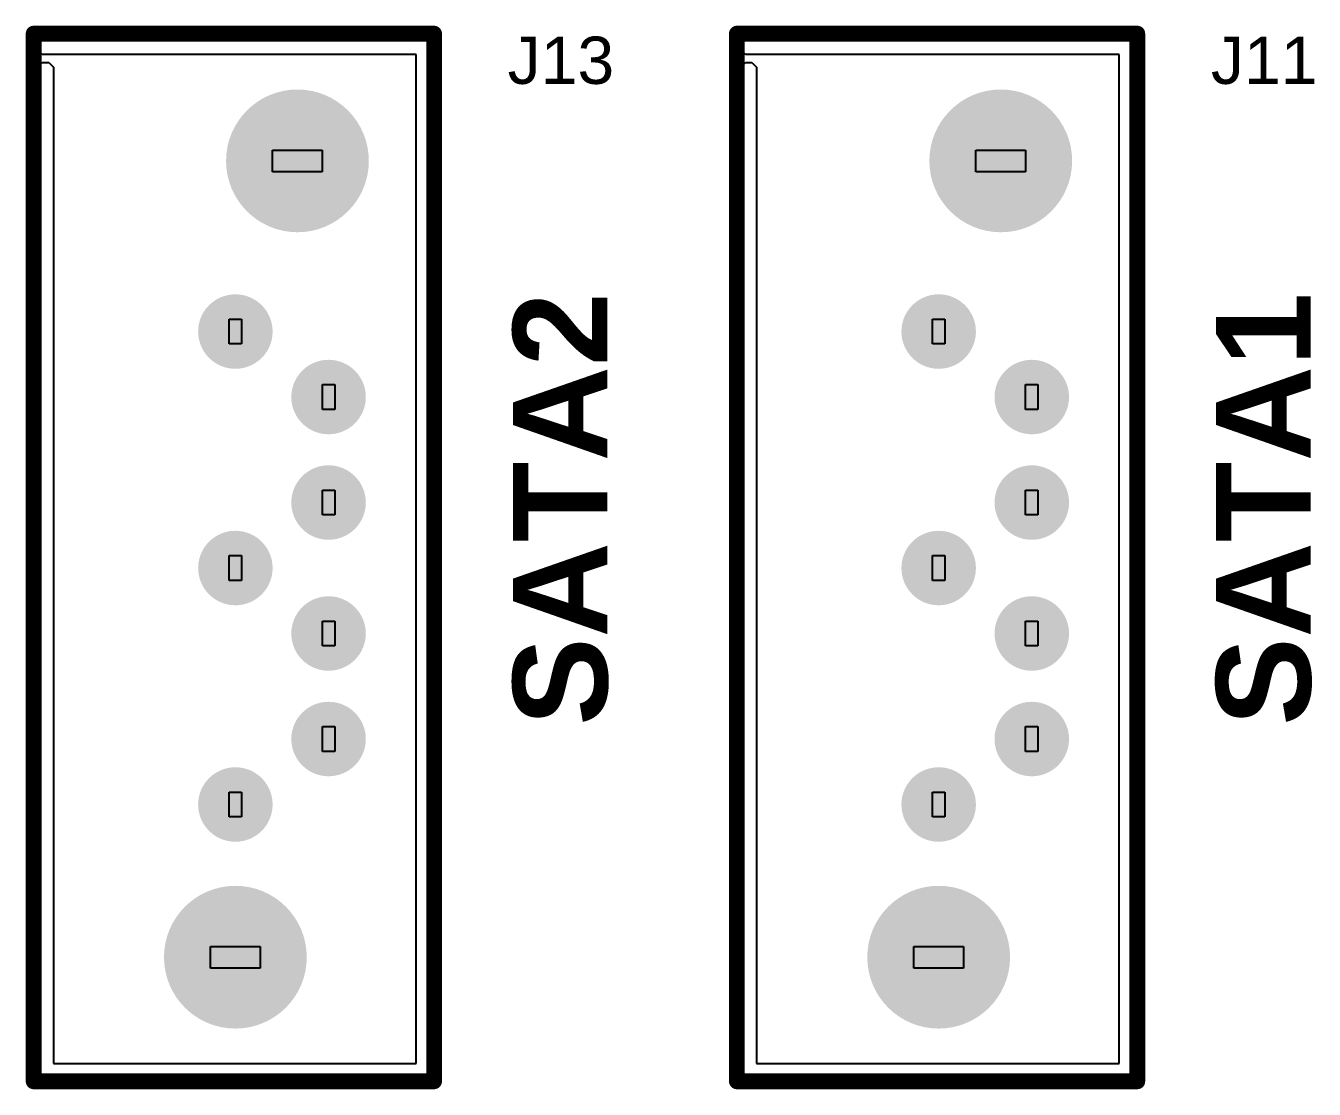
# Model space of a CAD drawing. Header units: inches. Extents: x -7 to 179, y 0 to 152.
# Drawn here: x 23.68 to 44.44, y 79.51 to 96.64 of the extents above; entities that cross this region are included whole.
import ezdxf

# ---------------------------------------------------------------- set-up
doc = ezdxf.new("R2010")
doc.units = ezdxf.units.IN
for name, color, linetype in [('BOT', 5, 'Continuous'), ('Bottom Solder', 6, 'Continuous'), ('Mechanical 15', 56, 'Continuous'), ('Mechanical 6', 56, 'Continuous'), ('Multi-Layer', 9, 'Continuous'), ('Pad Holes', 156, 'Continuous'), ('TOP', 1, 'Continuous'), ('Top Overlay', 2, 'Continuous'), ('Top Solder', 216, 'Continuous')]:
    doc.layers.add(name, color=color, linetype=linetype)
doc.styles.add('Arial', font='', dxfattribs={"height": 0.2})
doc.styles.add('Arial_Bold', font='', dxfattribs={"height": 0.2})
doc.styles.get('Arial').set_extended_font_data('Arial')
doc.styles.get('Arial_Bold').set_extended_font_data('Arial', bold=True)

msp = doc.modelspace()

# ---------------------------------------------------------------- hatches: boundary and pattern name
at = {"layer": 'BOT'}
h = msp.add_hatch(color=5, dxfattribs=at)
edge = h.paths.add_edge_path()
edge.add_arc((28.059, 94.467), 1.1, 0, 360)
h = msp.add_hatch(color=5, dxfattribs=at)
edge = h.paths.add_edge_path()
edge.add_arc((39.388, 94.467), 1.1, 0, 360)
h = msp.add_hatch(color=5, dxfattribs=at)
edge = h.paths.add_edge_path()
edge.add_arc((27.059, 91.717), 0.55, 0, 360)
h = msp.add_hatch(color=5, dxfattribs=at)
edge = h.paths.add_edge_path()
edge.add_arc((38.388, 91.717), 0.55, 0, 360)
h = msp.add_hatch(color=5, dxfattribs=at)
edge = h.paths.add_edge_path()
edge.add_arc((28.56, 90.662), 0.55, 0, 360)
h = msp.add_hatch(color=5, dxfattribs=at)
edge = h.paths.add_edge_path()
edge.add_arc((39.888, 90.662), 0.55, 0, 360)
h = msp.add_hatch(color=5, dxfattribs=at)
edge = h.paths.add_edge_path()
edge.add_arc((28.56, 88.962), 0.55, 0, 360)
h = msp.add_hatch(color=5, dxfattribs=at)
edge = h.paths.add_edge_path()
edge.add_arc((39.888, 88.962), 0.55, 0, 360)
h = msp.add_hatch(color=5, dxfattribs=at)
edge = h.paths.add_edge_path()
edge.add_arc((27.059, 87.907), 0.55, 0, 360)
h = msp.add_hatch(color=5, dxfattribs=at)
edge = h.paths.add_edge_path()
edge.add_arc((38.388, 87.907), 0.55, 0, 360)
h = msp.add_hatch(color=5, dxfattribs=at)
edge = h.paths.add_edge_path()
edge.add_arc((28.56, 86.852), 0.55, 0, 360)
h = msp.add_hatch(color=5, dxfattribs=at)
edge = h.paths.add_edge_path()
edge.add_arc((39.888, 86.852), 0.55, 0, 360)
h = msp.add_hatch(color=5, dxfattribs=at)
edge = h.paths.add_edge_path()
edge.add_arc((28.56, 85.152), 0.55, 0, 360)
h = msp.add_hatch(color=5, dxfattribs=at)
edge = h.paths.add_edge_path()
edge.add_arc((39.888, 85.152), 0.55, 0, 360)
h = msp.add_hatch(color=5, dxfattribs=at)
edge = h.paths.add_edge_path()
edge.add_arc((27.059, 84.097), 0.55, 0, 360)
h = msp.add_hatch(color=5, dxfattribs=at)
edge = h.paths.add_edge_path()
edge.add_arc((38.388, 84.097), 0.55, 0, 360)
h = msp.add_hatch(color=5, dxfattribs=at)
edge = h.paths.add_edge_path()
edge.add_arc((27.059, 81.637), 1.1, 0, 360)
h = msp.add_hatch(color=5, dxfattribs=at)
edge = h.paths.add_edge_path()
edge.add_arc((38.388, 81.637), 1.1, 0, 360)
at = {"layer": 'Bottom Solder'}
h = msp.add_hatch(color=6, dxfattribs=at)
edge = h.paths.add_edge_path()
edge.add_arc((28.059, 94.467), 1.15, 0, 360)
h = msp.add_hatch(color=6, dxfattribs=at)
edge = h.paths.add_edge_path()
edge.add_arc((39.388, 94.467), 1.15, 0, 360)
h = msp.add_hatch(color=6, dxfattribs=at)
edge = h.paths.add_edge_path()
edge.add_arc((27.059, 91.717), 0.6, 0, 360)
h = msp.add_hatch(color=6, dxfattribs=at)
edge = h.paths.add_edge_path()
edge.add_arc((38.388, 91.717), 0.6, 0, 360)
h = msp.add_hatch(color=6, dxfattribs=at)
edge = h.paths.add_edge_path()
edge.add_arc((28.56, 90.662), 0.6, 0, 360)
h = msp.add_hatch(color=6, dxfattribs=at)
edge = h.paths.add_edge_path()
edge.add_arc((39.888, 90.662), 0.6, 0, 360)
h = msp.add_hatch(color=6, dxfattribs=at)
edge = h.paths.add_edge_path()
edge.add_arc((28.56, 88.962), 0.6, 0, 360)
h = msp.add_hatch(color=6, dxfattribs=at)
edge = h.paths.add_edge_path()
edge.add_arc((39.888, 88.962), 0.6, 0, 360)
h = msp.add_hatch(color=6, dxfattribs=at)
edge = h.paths.add_edge_path()
edge.add_arc((27.059, 87.907), 0.6, 0, 360)
h = msp.add_hatch(color=6, dxfattribs=at)
edge = h.paths.add_edge_path()
edge.add_arc((38.388, 87.907), 0.6, 0, 360)
h = msp.add_hatch(color=6, dxfattribs=at)
edge = h.paths.add_edge_path()
edge.add_arc((28.56, 86.852), 0.6, 0, 360)
h = msp.add_hatch(color=6, dxfattribs=at)
edge = h.paths.add_edge_path()
edge.add_arc((39.888, 86.852), 0.6, 0, 360)
h = msp.add_hatch(color=6, dxfattribs=at)
edge = h.paths.add_edge_path()
edge.add_arc((28.56, 85.152), 0.6, 0, 360)
h = msp.add_hatch(color=6, dxfattribs=at)
edge = h.paths.add_edge_path()
edge.add_arc((39.888, 85.152), 0.6, 0, 360)
h = msp.add_hatch(color=6, dxfattribs=at)
edge = h.paths.add_edge_path()
edge.add_arc((27.059, 84.097), 0.6, 0, 360)
h = msp.add_hatch(color=6, dxfattribs=at)
edge = h.paths.add_edge_path()
edge.add_arc((38.388, 84.097), 0.6, 0, 360)
h = msp.add_hatch(color=6, dxfattribs=at)
edge = h.paths.add_edge_path()
edge.add_arc((27.059, 81.637), 1.15, 0, 360)
h = msp.add_hatch(color=6, dxfattribs=at)
edge = h.paths.add_edge_path()
edge.add_arc((38.388, 81.637), 1.15, 0, 360)
at = {"layer": 'Multi-Layer'}
h = msp.add_hatch(color=9, dxfattribs=at)
edge = h.paths.add_edge_path()
edge.add_arc((28.059, 94.467), 1.1, 0, 360)
h = msp.add_hatch(color=9, dxfattribs=at)
edge = h.paths.add_edge_path()
edge.add_arc((39.388, 94.467), 1.1, 0, 360)
h = msp.add_hatch(color=9, dxfattribs=at)
edge = h.paths.add_edge_path()
edge.add_arc((27.059, 91.717), 0.55, 0, 360)
h = msp.add_hatch(color=9, dxfattribs=at)
edge = h.paths.add_edge_path()
edge.add_arc((38.388, 91.717), 0.55, 0, 360)
h = msp.add_hatch(color=9, dxfattribs=at)
edge = h.paths.add_edge_path()
edge.add_arc((28.56, 90.662), 0.55, 0, 360)
h = msp.add_hatch(color=9, dxfattribs=at)
edge = h.paths.add_edge_path()
edge.add_arc((39.888, 90.662), 0.55, 0, 360)
h = msp.add_hatch(color=9, dxfattribs=at)
edge = h.paths.add_edge_path()
edge.add_arc((28.56, 88.962), 0.55, 0, 360)
h = msp.add_hatch(color=9, dxfattribs=at)
edge = h.paths.add_edge_path()
edge.add_arc((39.888, 88.962), 0.55, 0, 360)
h = msp.add_hatch(color=9, dxfattribs=at)
edge = h.paths.add_edge_path()
edge.add_arc((27.059, 87.907), 0.55, 0, 360)
h = msp.add_hatch(color=9, dxfattribs=at)
edge = h.paths.add_edge_path()
edge.add_arc((38.388, 87.907), 0.55, 0, 360)
h = msp.add_hatch(color=9, dxfattribs=at)
edge = h.paths.add_edge_path()
edge.add_arc((28.56, 86.852), 0.55, 0, 360)
h = msp.add_hatch(color=9, dxfattribs=at)
edge = h.paths.add_edge_path()
edge.add_arc((39.888, 86.852), 0.55, 0, 360)
h = msp.add_hatch(color=9, dxfattribs=at)
edge = h.paths.add_edge_path()
edge.add_arc((28.56, 85.152), 0.55, 0, 360)
h = msp.add_hatch(color=9, dxfattribs=at)
edge = h.paths.add_edge_path()
edge.add_arc((39.888, 85.152), 0.55, 0, 360)
h = msp.add_hatch(color=9, dxfattribs=at)
edge = h.paths.add_edge_path()
edge.add_arc((27.059, 84.097), 0.55, 0, 360)
h = msp.add_hatch(color=9, dxfattribs=at)
edge = h.paths.add_edge_path()
edge.add_arc((38.388, 84.097), 0.55, 0, 360)
h = msp.add_hatch(color=9, dxfattribs=at)
edge = h.paths.add_edge_path()
edge.add_arc((27.059, 81.637), 1.1, 0, 360)
h = msp.add_hatch(color=9, dxfattribs=at)
edge = h.paths.add_edge_path()
edge.add_arc((38.388, 81.637), 1.1, 0, 360)
at = {"layer": 'Pad Holes'}
h = msp.add_hatch(color=7, dxfattribs=at)
edge = h.paths.add_edge_path()
edge.add_arc((28.059, 94.467), 0.7, 0, 360)
h = msp.add_hatch(color=7, dxfattribs=at)
edge = h.paths.add_edge_path()
edge.add_arc((39.388, 94.467), 0.7, 0, 360)
h = msp.add_hatch(color=7, dxfattribs=at)
edge = h.paths.add_edge_path()
edge.add_arc((27.059, 91.717), 0.35, 0, 360)
h = msp.add_hatch(color=7, dxfattribs=at)
edge = h.paths.add_edge_path()
edge.add_arc((38.388, 91.717), 0.35, 0, 360)
h = msp.add_hatch(color=7, dxfattribs=at)
edge = h.paths.add_edge_path()
edge.add_arc((28.56, 90.662), 0.35, 0, 360)
h = msp.add_hatch(color=7, dxfattribs=at)
edge = h.paths.add_edge_path()
edge.add_arc((39.888, 90.662), 0.35, 0, 360)
h = msp.add_hatch(color=7, dxfattribs=at)
edge = h.paths.add_edge_path()
edge.add_arc((28.56, 88.962), 0.35, 0, 360)
h = msp.add_hatch(color=7, dxfattribs=at)
edge = h.paths.add_edge_path()
edge.add_arc((39.888, 88.962), 0.35, 0, 360)
h = msp.add_hatch(color=7, dxfattribs=at)
edge = h.paths.add_edge_path()
edge.add_arc((27.059, 87.907), 0.35, 0, 360)
h = msp.add_hatch(color=7, dxfattribs=at)
edge = h.paths.add_edge_path()
edge.add_arc((38.388, 87.907), 0.35, 0, 360)
h = msp.add_hatch(color=7, dxfattribs=at)
edge = h.paths.add_edge_path()
edge.add_arc((28.56, 86.852), 0.35, 0, 360)
h = msp.add_hatch(color=7, dxfattribs=at)
edge = h.paths.add_edge_path()
edge.add_arc((39.888, 86.852), 0.35, 0, 360)
h = msp.add_hatch(color=7, dxfattribs=at)
edge = h.paths.add_edge_path()
edge.add_arc((28.56, 85.152), 0.35, 0, 360)
h = msp.add_hatch(color=7, dxfattribs=at)
edge = h.paths.add_edge_path()
edge.add_arc((39.888, 85.152), 0.35, 0, 360)
h = msp.add_hatch(color=7, dxfattribs=at)
edge = h.paths.add_edge_path()
edge.add_arc((27.059, 84.097), 0.35, 0, 360)
h = msp.add_hatch(color=7, dxfattribs=at)
edge = h.paths.add_edge_path()
edge.add_arc((38.388, 84.097), 0.35, 0, 360)
h = msp.add_hatch(color=7, dxfattribs=at)
edge = h.paths.add_edge_path()
edge.add_arc((27.059, 81.637), 0.7, 0, 360)
h = msp.add_hatch(color=7, dxfattribs=at)
edge = h.paths.add_edge_path()
edge.add_arc((38.388, 81.637), 0.7, 0, 360)
at = {"layer": 'TOP'}
h = msp.add_hatch(color=1, dxfattribs=at)
edge = h.paths.add_edge_path()
edge.add_arc((28.059, 94.467), 1.1, 0, 360)
h = msp.add_hatch(color=1, dxfattribs=at)
edge = h.paths.add_edge_path()
edge.add_arc((39.388, 94.467), 1.1, 0, 360)
h = msp.add_hatch(color=1, dxfattribs=at)
edge = h.paths.add_edge_path()
edge.add_arc((27.059, 91.717), 0.55, 0, 360)
h = msp.add_hatch(color=1, dxfattribs=at)
edge = h.paths.add_edge_path()
edge.add_arc((38.388, 91.717), 0.55, 0, 360)
h = msp.add_hatch(color=1, dxfattribs=at)
edge = h.paths.add_edge_path()
edge.add_arc((28.56, 90.662), 0.55, 0, 360)
h = msp.add_hatch(color=1, dxfattribs=at)
edge = h.paths.add_edge_path()
edge.add_arc((39.888, 90.662), 0.55, 0, 360)
h = msp.add_hatch(color=1, dxfattribs=at)
edge = h.paths.add_edge_path()
edge.add_arc((28.56, 88.962), 0.55, 0, 360)
h = msp.add_hatch(color=1, dxfattribs=at)
edge = h.paths.add_edge_path()
edge.add_arc((39.888, 88.962), 0.55, 0, 360)
h = msp.add_hatch(color=1, dxfattribs=at)
edge = h.paths.add_edge_path()
edge.add_arc((27.059, 87.907), 0.55, 0, 360)
h = msp.add_hatch(color=1, dxfattribs=at)
edge = h.paths.add_edge_path()
edge.add_arc((38.388, 87.907), 0.55, 0, 360)
h = msp.add_hatch(color=1, dxfattribs=at)
edge = h.paths.add_edge_path()
edge.add_arc((28.56, 86.852), 0.55, 0, 360)
h = msp.add_hatch(color=1, dxfattribs=at)
edge = h.paths.add_edge_path()
edge.add_arc((39.888, 86.852), 0.55, 0, 360)
h = msp.add_hatch(color=1, dxfattribs=at)
edge = h.paths.add_edge_path()
edge.add_arc((28.56, 85.152), 0.55, 0, 360)
h = msp.add_hatch(color=1, dxfattribs=at)
edge = h.paths.add_edge_path()
edge.add_arc((39.888, 85.152), 0.55, 0, 360)
h = msp.add_hatch(color=1, dxfattribs=at)
edge = h.paths.add_edge_path()
edge.add_arc((27.059, 84.097), 0.55, 0, 360)
h = msp.add_hatch(color=1, dxfattribs=at)
edge = h.paths.add_edge_path()
edge.add_arc((38.388, 84.097), 0.55, 0, 360)
h = msp.add_hatch(color=1, dxfattribs=at)
edge = h.paths.add_edge_path()
edge.add_arc((27.059, 81.637), 1.1, 0, 360)
h = msp.add_hatch(color=1, dxfattribs=at)
edge = h.paths.add_edge_path()
edge.add_arc((38.388, 81.637), 1.1, 0, 360)
at = {"layer": 'Top Solder'}
h = msp.add_hatch(color=216, dxfattribs=at)
edge = h.paths.add_edge_path()
edge.add_arc((28.059, 94.467), 1.15, 0, 360)
h = msp.add_hatch(color=216, dxfattribs=at)
edge = h.paths.add_edge_path()
edge.add_arc((39.388, 94.467), 1.15, 0, 360)
h = msp.add_hatch(color=216, dxfattribs=at)
edge = h.paths.add_edge_path()
edge.add_arc((27.059, 91.717), 0.6, 0, 360)
h = msp.add_hatch(color=216, dxfattribs=at)
edge = h.paths.add_edge_path()
edge.add_arc((38.388, 91.717), 0.6, 0, 360)
h = msp.add_hatch(color=216, dxfattribs=at)
edge = h.paths.add_edge_path()
edge.add_arc((28.56, 90.662), 0.6, 0, 360)
h = msp.add_hatch(color=216, dxfattribs=at)
edge = h.paths.add_edge_path()
edge.add_arc((39.888, 90.662), 0.6, 0, 360)
h = msp.add_hatch(color=216, dxfattribs=at)
edge = h.paths.add_edge_path()
edge.add_arc((28.56, 88.962), 0.6, 0, 360)
h = msp.add_hatch(color=216, dxfattribs=at)
edge = h.paths.add_edge_path()
edge.add_arc((39.888, 88.962), 0.6, 0, 360)
h = msp.add_hatch(color=216, dxfattribs=at)
edge = h.paths.add_edge_path()
edge.add_arc((27.059, 87.907), 0.6, 0, 360)
h = msp.add_hatch(color=216, dxfattribs=at)
edge = h.paths.add_edge_path()
edge.add_arc((38.388, 87.907), 0.6, 0, 360)
h = msp.add_hatch(color=216, dxfattribs=at)
edge = h.paths.add_edge_path()
edge.add_arc((28.56, 86.852), 0.6, 0, 360)
h = msp.add_hatch(color=216, dxfattribs=at)
edge = h.paths.add_edge_path()
edge.add_arc((39.888, 86.852), 0.6, 0, 360)
h = msp.add_hatch(color=216, dxfattribs=at)
edge = h.paths.add_edge_path()
edge.add_arc((28.56, 85.152), 0.6, 0, 360)
h = msp.add_hatch(color=216, dxfattribs=at)
edge = h.paths.add_edge_path()
edge.add_arc((39.888, 85.152), 0.6, 0, 360)
h = msp.add_hatch(color=216, dxfattribs=at)
edge = h.paths.add_edge_path()
edge.add_arc((27.059, 84.097), 0.6, 0, 360)
h = msp.add_hatch(color=216, dxfattribs=at)
edge = h.paths.add_edge_path()
edge.add_arc((38.388, 84.097), 0.6, 0, 360)
h = msp.add_hatch(color=216, dxfattribs=at)
edge = h.paths.add_edge_path()
edge.add_arc((27.059, 81.637), 1.15, 0, 360)
h = msp.add_hatch(color=216, dxfattribs=at)
edge = h.paths.add_edge_path()
edge.add_arc((38.388, 81.637), 1.15, 0, 360)

# ---------------------------------------------------------------- linework, layer by layer
at = {"layer": 'Mechanical 15'}
for p, q in [((27.659, 94.292), (27.659, 94.642)), ((27.659, 94.642), (28.459, 94.642)), ((28.459, 94.642), (28.459, 94.642)), ((28.459, 94.642), (28.459, 94.292)), ((38.988, 94.292), (38.988, 94.642)), ((38.988, 94.642), (39.788, 94.642)), ((39.788, 94.642), (39.788, 94.642)), ((39.788, 94.642), (39.788, 94.292)), ((28.459, 94.292), (27.659, 94.292)), ((39.788, 94.292), (38.988, 94.292)), ((26.959, 91.517), (26.959, 91.917)), ((26.959, 91.917), (27.159, 91.917)), ((27.159, 91.917), (27.159, 91.917)), ((27.159, 91.917), (27.159, 91.517)), ((38.288, 91.517), (38.288, 91.917)), ((38.288, 91.917), (38.488, 91.917)), ((38.488, 91.917), (38.488, 91.917)), ((38.488, 91.917), (38.488, 91.517)), ((27.159, 91.517), (26.959, 91.517)), ((38.488, 91.517), (38.288, 91.517)), ((28.46, 90.462), (28.46, 90.862)), ((28.46, 90.862), (28.66, 90.862)), ((28.66, 90.862), (28.66, 90.862)), ((28.66, 90.862), (28.66, 90.462)), ((39.788, 90.462), (39.788, 90.862)), ((39.788, 90.862), (39.988, 90.862)), ((39.988, 90.862), (39.988, 90.862)), ((39.988, 90.862), (39.988, 90.462)), ((28.66, 90.462), (28.46, 90.462)), ((39.988, 90.462), (39.788, 90.462)), ((28.46, 88.762), (28.46, 89.162)), ((28.46, 89.162), (28.66, 89.162)), ((28.66, 89.162), (28.66, 89.162)), ((28.66, 89.162), (28.66, 88.762)), ((39.788, 88.762), (39.788, 89.162)), ((39.788, 89.162), (39.988, 89.162)), ((39.988, 89.162), (39.988, 89.162)), ((39.988, 89.162), (39.988, 88.762)), ((28.66, 88.762), (28.46, 88.762)), ((39.988, 88.762), (39.788, 88.762)), ((26.959, 87.707), (26.959, 88.107)), ((26.959, 88.107), (27.159, 88.107)), ((27.159, 88.107), (27.159, 88.107)), ((27.159, 88.107), (27.159, 87.707)), ((38.288, 87.707), (38.288, 88.107)), ((38.288, 88.107), (38.488, 88.107)), ((38.488, 88.107), (38.488, 88.107)), ((38.488, 88.107), (38.488, 87.707)), ((27.159, 87.707), (26.959, 87.707)), ((38.488, 87.707), (38.288, 87.707)), ((28.46, 86.652), (28.46, 87.052)), ((28.46, 87.052), (28.66, 87.052)), ((28.66, 87.052), (28.66, 87.052)), ((28.66, 87.052), (28.66, 86.652)), ((39.788, 86.652), (39.788, 87.052)), ((39.788, 87.052), (39.988, 87.052)), ((39.988, 87.052), (39.988, 87.052)), ((39.988, 87.052), (39.988, 86.652)), ((28.66, 86.652), (28.46, 86.652)), ((39.988, 86.652), (39.788, 86.652)), ((28.46, 84.952), (28.46, 85.352)), ((28.46, 85.352), (28.66, 85.352)), ((28.66, 85.352), (28.66, 85.352)), ((28.66, 85.352), (28.66, 84.952)), ((39.788, 84.952), (39.788, 85.352)), ((39.788, 85.352), (39.988, 85.352)), ((39.988, 85.352), (39.988, 85.352)), ((39.988, 85.352), (39.988, 84.952)), ((28.66, 84.952), (28.46, 84.952)), ((39.988, 84.952), (39.788, 84.952)), ((26.959, 83.897), (26.959, 84.297)), ((26.959, 84.297), (27.159, 84.297)), ((27.159, 84.297), (27.159, 84.297)), ((27.159, 84.297), (27.159, 83.897)), ((38.288, 83.897), (38.288, 84.297)), ((38.288, 84.297), (38.488, 84.297)), ((38.488, 84.297), (38.488, 84.297)), ((38.488, 84.297), (38.488, 83.897)), ((27.159, 83.897), (26.959, 83.897)), ((38.488, 83.897), (38.288, 83.897)), ((26.659, 81.462), (26.659, 81.812)), ((26.659, 81.812), (27.459, 81.812)), ((27.459, 81.812), (27.459, 81.812)), ((27.459, 81.812), (27.459, 81.462)), ((37.988, 81.462), (37.988, 81.812)), ((37.988, 81.812), (38.788, 81.812)), ((38.788, 81.812), (38.788, 81.812)), ((38.788, 81.812), (38.788, 81.462)), ((27.459, 81.462), (26.659, 81.462)), ((38.788, 81.462), (37.988, 81.462)), ((23.785, 79.672), (23.75, 79.637)), ((23.75, 79.637), (23.75, 79.587)), ((23.75, 79.587), (23.785, 79.552)), ((23.81, 79.672), (23.785, 79.672)), ((23.785, 79.552), (23.81, 79.552)), ((23.834, 79.672), (23.81, 79.672)), ((23.81, 79.552), (23.81, 79.552)), ((23.81, 79.552), (23.834, 79.552)), ((23.87, 79.637), (23.834, 79.672)), ((23.834, 79.552), (23.87, 79.587)), ((23.87, 79.587), (23.87, 79.637)), ((35.113, 79.672), (35.078, 79.637)), ((35.078, 79.637), (35.078, 79.587)), ((35.078, 79.587), (35.113, 79.552)), ((35.138, 79.672), (35.113, 79.672)), ((35.113, 79.552), (35.138, 79.552)), ((35.163, 79.672), (35.138, 79.672)), ((35.138, 79.552), (35.138, 79.552)), ((35.138, 79.552), (35.163, 79.552)), ((35.198, 79.637), (35.163, 79.672)), ((35.163, 79.552), (35.198, 79.587)), ((35.198, 79.587), (35.198, 79.637))]:
    msp.add_line(p, q, dxfattribs=at)
for points in [[(23.81, 96.492, 0.0508, 0.0508, 0), (30.26, 96.492, 0.0508, 0.0508, 0)], [(23.81, 79.612, 0.0508, 0.0508, 0), (23.81, 96.492, 0.0508, 0.0508, 0)], [(30.26, 79.612, 0.0508, 0.0508, 0), (30.26, 96.492, 0.0508, 0.0508, 0)], [(35.138, 96.492, 0.0508, 0.0508, 0), (41.588, 96.492, 0.0508, 0.0508, 0)], [(35.138, 79.612, 0.0508, 0.0508, 0), (35.138, 96.492, 0.0508, 0.0508, 0)], [(41.588, 79.612, 0.0508, 0.0508, 0), (41.588, 96.492, 0.0508, 0.0508, 0)], [(23.81, 79.612, 0.0508, 0.0508, 0), (30.26, 79.612, 0.0508, 0.0508, 0)], [(35.138, 79.612, 0.0508, 0.0508, 0), (41.588, 79.612, 0.0508, 0.0508, 0)]]:
    msp.add_lwpolyline(points, format="xyseb", dxfattribs=at)
for points in [[(23.797, 96.492, 0.0254, 0.0254, 1), (23.822, 96.492, 0.0254, 0.0254, 1)], [(23.797, 96.492, 0.0254, 0.0254, 1), (23.822, 96.492, 0.0254, 0.0254, 1)], [(30.247, 96.492, 0.0254, 0.0254, 1), (30.272, 96.492, 0.0254, 0.0254, 1)], [(30.247, 96.492, 0.0254, 0.0254, 1), (30.272, 96.492, 0.0254, 0.0254, 1)], [(35.125, 96.492, 0.0254, 0.0254, 1), (35.151, 96.492, 0.0254, 0.0254, 1)], [(35.125, 96.492, 0.0254, 0.0254, 1), (35.151, 96.492, 0.0254, 0.0254, 1)], [(41.575, 96.492, 0.0254, 0.0254, 1), (41.601, 96.492, 0.0254, 0.0254, 1)], [(41.575, 96.492, 0.0254, 0.0254, 1), (41.601, 96.492, 0.0254, 0.0254, 1)], [(23.797, 79.612, 0.0254, 0.0254, 1), (23.822, 79.612, 0.0254, 0.0254, 1)], [(23.797, 79.612, 0.0254, 0.0254, 1), (23.822, 79.612, 0.0254, 0.0254, 1)], [(30.247, 79.612, 0.0254, 0.0254, 1), (30.272, 79.612, 0.0254, 0.0254, 1)], [(30.247, 79.612, 0.0254, 0.0254, 1), (30.272, 79.612, 0.0254, 0.0254, 1)], [(35.125, 79.612, 0.0254, 0.0254, 1), (35.151, 79.612, 0.0254, 0.0254, 1)], [(35.125, 79.612, 0.0254, 0.0254, 1), (35.151, 79.612, 0.0254, 0.0254, 1)], [(41.575, 79.612, 0.0254, 0.0254, 1), (41.601, 79.612, 0.0254, 0.0254, 1)], [(41.575, 79.612, 0.0254, 0.0254, 1), (41.601, 79.612, 0.0254, 0.0254, 1)]]:
    msp.add_lwpolyline(points, format="xyseb", close=True, dxfattribs=at)
at = {"layer": 'Mechanical 6'}
for p, q in [((23.873, 96.36), (23.947, 96.434)), ((23.873, 96.254), (23.873, 96.36)), ((23.947, 96.434), (24, 96.434)), ((24, 96.434), (24, 96.434)), ((24, 96.434), (30.096, 96.434)), ((30.096, 96.434), (30.121, 96.434)), ((30.121, 96.434), (30.167, 96.415)), ((30.167, 96.415), (30.203, 96.379)), ((30.203, 96.379), (30.223, 96.332)), ((30.223, 96.332), (30.223, 96.307)), ((30.223, 96.307), (30.223, 96.307)), ((30.223, 96.307), (30.223, 79.797)), ((35.201, 96.36), (35.275, 96.434)), ((35.201, 96.254), (35.201, 96.36)), ((35.275, 96.434), (35.328, 96.434)), ((35.328, 96.434), (35.328, 96.434)), ((35.328, 96.434), (41.424, 96.434)), ((41.424, 96.434), (41.449, 96.434)), ((41.449, 96.434), (41.496, 96.415)), ((41.496, 96.415), (41.532, 96.379)), ((41.532, 96.379), (41.551, 96.332)), ((41.551, 96.332), (41.551, 96.307)), ((41.551, 96.307), (41.551, 96.307)), ((41.551, 96.307), (41.551, 79.797)), ((23.947, 96.18), (23.873, 96.254)), ((24, 96.18), (23.947, 96.18)), ((29.969, 96.18), (24, 96.18)), ((29.969, 79.924), (29.969, 96.18)), ((35.275, 96.18), (35.201, 96.254)), ((35.328, 96.18), (35.275, 96.18)), ((41.297, 96.18), (35.328, 96.18)), ((41.297, 79.924), (41.297, 96.18)), ((23.873, 95.979), (23.947, 96.053)), ((23.873, 95.926), (23.873, 95.979)), ((23.873, 79.797), (23.873, 95.926)), ((23.947, 96.053), (24.052, 96.053)), ((24.052, 96.053), (24.127, 95.979)), ((24.127, 95.979), (24.127, 95.926)), ((24.127, 95.926), (24.127, 95.926)), ((24.127, 95.926), (24.127, 79.924)), ((35.201, 95.979), (35.275, 96.053)), ((35.201, 95.926), (35.201, 95.979)), ((35.201, 79.797), (35.201, 95.926)), ((35.275, 96.053), (35.381, 96.053)), ((35.381, 96.053), (35.455, 95.979)), ((35.455, 95.979), (35.455, 95.926)), ((35.455, 95.926), (35.455, 95.926)), ((35.455, 95.926), (35.455, 79.924)), ((24.127, 79.924), (29.969, 79.924)), ((35.455, 79.924), (41.297, 79.924)), ((23.873, 79.772), (23.873, 79.797)), ((23.873, 79.797), (23.873, 79.797)), ((23.892, 79.725), (23.873, 79.772)), ((23.928, 79.689), (23.892, 79.725)), ((30.203, 79.725), (30.167, 79.689)), ((30.223, 79.772), (30.203, 79.725)), ((30.223, 79.797), (30.223, 79.772)), ((35.201, 79.772), (35.201, 79.797)), ((35.201, 79.797), (35.201, 79.797)), ((35.22, 79.725), (35.201, 79.772)), ((35.256, 79.689), (35.22, 79.725)), ((41.532, 79.725), (41.496, 79.689)), ((41.551, 79.772), (41.532, 79.725)), ((41.551, 79.797), (41.551, 79.772)), ((23.974, 79.67), (23.928, 79.689)), ((24, 79.67), (23.974, 79.67)), ((30.096, 79.67), (24, 79.67)), ((30.121, 79.67), (30.096, 79.67)), ((30.096, 79.67), (30.096, 79.67)), ((30.167, 79.689), (30.121, 79.67)), ((35.303, 79.67), (35.256, 79.689)), ((35.328, 79.67), (35.303, 79.67)), ((41.424, 79.67), (35.328, 79.67)), ((41.449, 79.67), (41.424, 79.67)), ((41.424, 79.67), (41.424, 79.67)), ((41.496, 79.689), (41.449, 79.67))]:
    msp.add_line(p, q, dxfattribs=at)
at = {"layer": 'Top Overlay'}
for points in [[(23.81, 79.637, 0.254, 0.254, 0), (23.81, 96.517, 0.254, 0.254, 0)], [(23.81, 96.517, 0.254, 0.254, 0), (30.26, 96.517, 0.254, 0.254, 0)], [(30.26, 79.637, 0.254, 0.254, 0), (30.26, 96.517, 0.254, 0.254, 0)], [(35.138, 79.637, 0.254, 0.254, 0), (35.138, 96.517, 0.254, 0.254, 0)], [(35.138, 96.517, 0.254, 0.254, 0), (41.588, 96.517, 0.254, 0.254, 0)], [(41.588, 79.637, 0.254, 0.254, 0), (41.588, 96.517, 0.254, 0.254, 0)], [(23.81, 79.637, 0.254, 0.254, 0), (30.26, 79.637, 0.254, 0.254, 0)], [(35.138, 79.637, 0.254, 0.254, 0), (41.588, 79.637, 0.254, 0.254, 0)]]:
    msp.add_lwpolyline(points, format="xyseb", dxfattribs=at)
for points in [[(23.746, 96.517, 0.127, 0.127, 1), (23.873, 96.517, 0.127, 0.127, 1)], [(23.746, 96.517, 0.127, 0.127, 1), (23.873, 96.517, 0.127, 0.127, 1)], [(30.196, 96.517, 0.127, 0.127, 1), (30.323, 96.517, 0.127, 0.127, 1)], [(30.196, 96.517, 0.127, 0.127, 1), (30.323, 96.517, 0.127, 0.127, 1)], [(35.074, 96.517, 0.127, 0.127, 1), (35.201, 96.517, 0.127, 0.127, 1)], [(35.074, 96.517, 0.127, 0.127, 1), (35.201, 96.517, 0.127, 0.127, 1)], [(41.524, 96.517, 0.127, 0.127, 1), (41.651, 96.517, 0.127, 0.127, 1)], [(41.524, 96.517, 0.127, 0.127, 1), (41.651, 96.517, 0.127, 0.127, 1)], [(23.746, 79.637, 0.127, 0.127, 1), (23.873, 79.637, 0.127, 0.127, 1)], [(23.746, 79.637, 0.127, 0.127, 1), (23.873, 79.637, 0.127, 0.127, 1)], [(30.196, 79.637, 0.127, 0.127, 1), (30.323, 79.637, 0.127, 0.127, 1)], [(30.196, 79.637, 0.127, 0.127, 1), (30.323, 79.637, 0.127, 0.127, 1)], [(35.074, 79.637, 0.127, 0.127, 1), (35.201, 79.637, 0.127, 0.127, 1)], [(35.074, 79.637, 0.127, 0.127, 1), (35.201, 79.637, 0.127, 0.127, 1)], [(41.524, 79.637, 0.127, 0.127, 1), (41.651, 79.637, 0.127, 0.127, 1)], [(41.524, 79.637, 0.127, 0.127, 1), (41.651, 79.637, 0.127, 0.127, 1)]]:
    msp.add_lwpolyline(points, format="xyseb", close=True, dxfattribs=at)

# ---------------------------------------------------------------- texts
at = {"layer": 'Top Overlay', "style": 'Arial'}
for s, p in [('J13', (31.445, 95.707)), ('J11', (42.774, 95.707))]:
    msp.add_text(s, height=0.762, dxfattribs=at).set_placement(p)
at = {"layer": 'Top Overlay', "style": 'Arial_Bold'}
for s, p in [('SATA2', (33.053, 85.367)), ('SATA1', (44.381, 85.367))]:
    msp.add_text(s, height=1.524, rotation=90, dxfattribs=at).set_placement(p)

doc.saveas('drawing.dxf')
